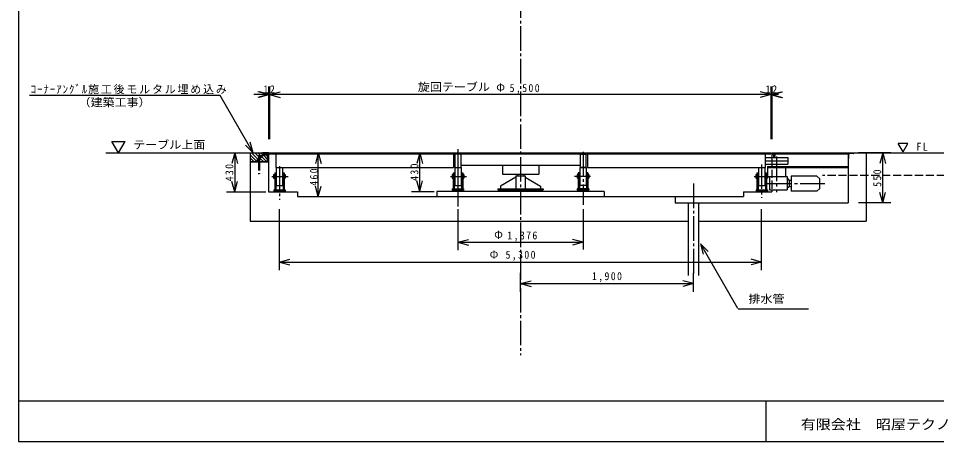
# Model space of a CAD drawing. Units: millimetres, scale not verified. Extents: x -8364 to 8286, y -6039 to 5961.
# Drawn here: x -8364 to 1729, y -6039 to -1384 of the extents above; entities that cross this region are included whole.
import ezdxf
from ezdxf.enums import TextEntityAlignment as Align

# ---------------------------------------------------------------- set-up
doc = ezdxf.new("R2010")
doc.units = ezdxf.units.MM
doc.header["$LTSCALE"] = 30
doc.linetypes.add('CHAIN2', pattern=[12, 9, -1, 1, -1])
doc.linetypes.add('DASHED3', pattern=[4, 3, -1])
doc.layers.add('0-0', color=7, linetype='Continuous')
doc.styles.add('ＭＳ ゴシック', font='')
doc.styles.get('ＭＳ ゴシック').set_extended_font_data('MS Gothic')

msp = doc.modelspace()

# ---------------------------------------------------------------- linework, layer by layer
at = {"layer": '0-0', "linetype": 'CHAIN2'}
for p, q in [((-2844.42, 5010.7), (-2844.42, -5086.05)), ((-3532.34, -2823.23), (-3532.34, -3512.68)), ((-2157.67, -2851.64), (-2157.67, -3434.53)), ((-31.42, -2904.05), (-31.42, -3296.83)), ((-5494.42, -3009.54), (-5494.42, -3380.17)), ((-3532.35, -2976.3), (-3532.35, -3363.43)), ((-194.42, -2989.51), (-194.42, -3359.27)), ((-156.98, -2950.76), (93.58, -2950.76)), ((-5576.94, -3122.26), (-5399.56, -3122.26)), ((-3614.87, -3122.34), (-3437.49, -3122.34)), ((-2075.15, -3122.36), (-2252.52, -3122.36)), ((-276.18, -3122.26), (-98.8, -3122.26)), ((-944.42, -3200.04), (-944.42, -4211.85)), ((-131.42, -3201.26), (510.01, -3201.26))]:
    msp.add_line(p, q, dxfattribs=at)
at = {"layer": '0-0'}
for p, q in [((-5614.42, -2222.79), (-5730.33, -2191.73)), ((-5602.42, -2222.79), (-5718.33, -2191.73)), ((-5602.42, -2222.79), (-5718.33, -2191.73)), ((-5614.42, -2132.79), (-5614.42, -2712.56)), ((-5602.42, -2132.79), (-5602.42, -2712.56)), ((-5602.42, -2222.79), (-5486.51, -2191.73)), ((-94.42, -2222.79), (-210.33, -2191.73)), ((-94.42, -2132.79), (-94.42, -2712.56)), ((-94.42, -2132.79), (-94.42, -2712.56)), ((-94.42, -2222.79), (21.49, -2191.73)), ((-82.42, -2132.79), (-82.42, -2712.56)), ((-82.42, -2222.79), (33.49, -2191.73)), ((-6147.69, -2232.22), (-8243.18, -2232.22)), ((-5783.9, -2862.33), (-6147.69, -2232.22)), ((-82.42, -2222.79), (-5775.39, -2222.79)), ((-5614.42, -2222.79), (-5730.33, -2253.85)), ((-5602.42, -2222.79), (-5718.33, -2253.85)), ((-5602.42, -2222.79), (-5718.33, -2253.85)), ((-5614.42, -2222.79), (-5627.76, -2222.79)), ((-5614.42, -2222.79), (-5602.42, -2222.79)), ((-5602.42, -2222.79), (-5596.25, -2222.79)), ((-5602.42, -2222.79), (-5486.51, -2253.85)), ((-7.99, -2222.79), (-5602.42, -2222.79)), ((-94.42, -2222.79), (-210.33, -2253.85)), ((-94.42, -2222.79), (-119.19, -2222.79)), ((-94.42, -2222.79), (-82.42, -2222.79)), ((-94.42, -2222.79), (21.49, -2253.85)), ((-82.42, -2222.79), (33.49, -2253.85)), ((-7264.22, -2862.84), (-7191.76, -2737.33)), ((-5783.9, -2862.33), (-5868.75, -2777.47)), ((-5783.9, -2862.33), (-5814.95, -2746.42)), ((1360.33, -2851.24), (1307.81, -2760.27)), ((1412.33, -2760.27), (1307.81, -2760.27)), ((1360.33, -2850.34), (1412.33, -2760.27)), ((-7403.02, -2863.26), (-94.42, -2863.26)), ((-6074.91, -2863.26), (-5643.27, -2863.26)), ((-5984.91, -2863.26), (-6015.97, -2979.17)), ((-5984.91, -2863.26), (-5984.91, -3293.26)), ((-5984.91, -2863.26), (-5953.85, -2979.17)), ((-5814.25, -2922.13), (-5773.26, -2963.12)), ((-5813.13, -2887.9), (-5738.22, -2962.8)), ((-5802.04, -2863.63), (-5733.67, -2932)), ((-5766.36, -2863.96), (-5725.85, -2904.46)), ((-5676.34, -2875.65), (-5743.13, -2942.44)), ((-5732.13, -2862.83), (-5698.16, -2896.8)), ((-5712.5, -2894.78), (-5725.5, -2894.78)), ((-5725.5, -2894.78), (-5725.5, -2925.42)), ((-5712.5, -2894.78), (-5712.5, -2913.81)), ((-5705.76, -2924.55), (-5667.7, -2962.61)), ((-5697.09, -2862.52), (-5681.11, -2878.5)), ((-5687.27, -2907.69), (-5631.06, -2963.9)), ((-5679.5, -2865.26), (-5679.5, -2863.51)), ((-5614.5, -2863.26), (-5679.42, -2863.26)), ((-5672.95, -2871.26), (-5631, -2871.26)), ((-5669.9, -2889.71), (-5624.44, -2935.17)), ((-5665.74, -2884.26), (-5632.17, -2884.26)), ((-5639.92, -2884.33), (-5625.44, -2898.81)), ((-5632.17, -2871.48), (-5632.17, -2884.26)), ((-5624.5, -2963.06), (-5624.5, -2879.76)), ((-5622.56, -2879.75), (-5624.42, -2879.75)), ((-5622.5, -2963.3), (-5622.5, -2879.76)), ((-5614.5, -2863.26), (-5614.5, -2928.26)), ((-5614.42, -2863.33), (-5614.42, -3293.26)), ((-5602.42, -2863.27), (-5602.42, -2872.26)), ((-5602.42, -2872.26), (-94.42, -2872.26)), ((-5532.42, -2872.38), (-5532.42, -3022.26)), ((-5067.46, -2863.26), (-5098.52, -2979.17)), ((-5067.46, -3343.26), (-5067.46, -2863.26)), ((-5067.46, -2863.26), (-5036.4, -2979.17)), ((-4041.99, -2863.26), (-3793.69, -2863.26)), ((-3951.99, -2863.26), (-3983.05, -2979.17)), ((-3951.99, -3287.36), (-3951.99, -2863.26)), ((-3951.99, -2863.26), (-3920.93, -2979.17)), ((-3579.84, -2872.42), (-3579.84, -3022.26)), ((-3564.84, -2872.66), (-3564.84, -3021.05)), ((-3499.84, -2871.9), (-3499.84, -3021.76)), ((-2190.17, -2871.9), (-2190.17, -3021.72)), ((-2125.5, -2880.24), (-2190.14, -2880.24)), ((-2125.17, -2872.92), (-2125.17, -3022.28)), ((-156.42, -2872.8), (-156.42, -3022.26)), ((-94.42, -2863.26), (-94.42, -2872.26)), ((-82.42, -2863.26), (-82.42, -2928.26)), ((-82.42, -2863.26), (-7.9, -2863.26)), ((-82.2, -2872.26), (754.61, -2872.26)), ((-50.42, -2871.99), (-50.42, -2904.26)), ((-14.96, -2863.26), (3258.84, -2863.26)), ((754.78, -2863.26), (819.7, -2863.26)), ((755.58, -2863.22), (755.58, -3413.26)), ((755.71, -2863.26), (755.71, -3413.26)), ((762.78, -2923.3), (762.78, -2879.76)), ((813.23, -2871.26), (771.28, -2871.26)), ((819.78, -2865.26), (819.78, -2863.51)), ((1226.65, -2863.26), (870.99, -2863.26)), ((955.58, -2863.22), (955.58, -3613.26)), ((1136.65, -2863.26), (1105.59, -2979.17)), ((1136.65, -3413.26), (1136.65, -2863.26)), ((1136.65, -2863.26), (1167.71, -2979.17)), ((-5622.5, -2963.26), (-5814.58, -2963.26)), ((-5814.26, -2963.26), (-5613.83, -2963.26)), ((-5725.5, -2941.54), (-5725.5, -2967.28)), ((-5712.03, -2953.64), (-5702.87, -2962.8)), ((-5616.5, -2928.26), (-5614.5, -2928.26)), ((-5532.91, -3022.26), (-3611.72, -3022.26)), ((-5532.42, -3022.26), (-3579.84, -3022.26)), ((-5529.42, -3022.35), (-5529.42, -3222.26)), ((-5459.42, -3022.35), (-5459.42, -3222.26)), ((-3567.35, -3022.07), (-3567.35, -3222.34)), ((-3567.17, -3022.26), (-3496.98, -3022.26)), ((-3499.61, -2997.26), (-2191.54, -2997.26)), ((-3044.42, -2998.59), (-3044.42, -3097.26)), ((-2644.42, -2996.53), (-2644.42, -3097.26)), ((-2122.67, -3022.1), (-2192.67, -3022.1)), ((-2192.67, -3022.26), (-2122.4, -3022.26)), ((-2192.67, -3022.26), (-2192.67, -3222.36)), ((-2122.67, -3022.1), (-2122.67, -3222.36)), ((-2076.8, -3022.26), (-156.42, -3022.26)), ((-228.66, -3022.35), (-228.66, -3222.26)), ((-158.66, -3022.35), (-158.66, -3222.26)), ((-156.98, -2988.26), (93.58, -2988.26)), ((-131.42, -3012.26), (-131.42, -3121.26)), ((-131.42, -3012.26), (755.17, -3012.26)), ((-131.32, -3024.26), (754.61, -3024.26)), ((-80.42, -2928.26), (-82.42, -2928.26)), ((15.58, -2966.29), (15.58, -2966.51)), ((68.58, -3012.26), (68.58, -3121.26)), ((756.78, -2928.26), (754.78, -2928.26)), ((-5558.42, -3102.26), (-5558.42, -3142.26)), ((-5558.42, -3102.26), (-5546.43, -3102.26)), ((-5546.42, -3082.26), (-5534.42, -3082.26)), ((-5546.42, -3082.26), (-5546.42, -3270.48)), ((-5534.42, -3082.26), (-5534.42, -3270.48)), ((-5534.24, -3102.26), (-5529.02, -3102.26)), ((-5460, -3102.26), (-5454.26, -3102.26)), ((-5454.42, -3082.26), (-5442.42, -3082.26)), ((-5454.42, -3082.26), (-5454.42, -3269.56)), ((-5442.7, -3102.26), (-5430.42, -3102.26)), ((-5442.42, -3082.26), (-5442.42, -3269.56)), ((-5430.42, -3102.26), (-5430.42, -3142.26)), ((-3596.35, -3102.34), (-3596.35, -3142.34)), ((-3596.35, -3102.34), (-3584.36, -3102.34)), ((-3584.35, -3082.34), (-3572.35, -3082.34)), ((-3584.35, -3082.34), (-3584.35, -3259.75)), ((-3572.35, -3082.34), (-3572.35, -3259.47)), ((-3572.17, -3102.34), (-3566.94, -3102.34)), ((-3497.93, -3102.34), (-3492.19, -3102.34)), ((-3492.35, -3082.34), (-3480.35, -3082.34)), ((-3492.35, -3082.34), (-3492.35, -3259.47)), ((-3480.63, -3102.34), (-3468.35, -3102.34)), ((-3480.35, -3082.34), (-3480.35, -3259.19)), ((-3468.35, -3102.34), (-3468.35, -3142.34)), ((-3044.42, -3097.26), (-2644.42, -3097.26)), ((-2894.42, -3117.26), (-2894.42, -3259.09)), ((-2879.42, -3097.37), (-2879.42, -3117.95)), ((-2809.42, -3097.37), (-2809.42, -3116.92)), ((-2221.67, -3102.36), (-2221.67, -3142.36)), ((-2209.38, -3102.36), (-2221.67, -3102.36)), ((-2197.67, -3082.36), (-2209.67, -3082.36)), ((-2209.67, -3082.36), (-2209.67, -3259.21)), ((-2192.08, -3102.36), (-2197.83, -3102.36)), ((-2197.67, -3082.36), (-2197.67, -3259.49)), ((-2117.85, -3102.36), (-2123.07, -3102.36)), ((-2105.67, -3082.36), (-2117.67, -3082.36)), ((-2117.67, -3082.36), (-2117.67, -3259.49)), ((-2105.67, -3082.36), (-2105.67, -3259.77)), ((-2093.67, -3102.36), (-2105.65, -3102.36)), ((-2093.67, -3102.36), (-2093.67, -3142.36)), ((-257.66, -3102.26), (-257.66, -3142.26)), ((-257.66, -3102.26), (-245.67, -3102.26)), ((-245.66, -3082.26), (-233.66, -3082.26)), ((-245.66, -3082.26), (-245.66, -3270.48)), ((-233.66, -3082.26), (-233.66, -3270.48)), ((-233.48, -3102.26), (-228.25, -3102.26)), ((-159.24, -3102.26), (-153.5, -3102.26)), ((-153.66, -3082.26), (-141.66, -3082.26)), ((-153.66, -3082.26), (-153.66, -3269.56)), ((-141.94, -3102.26), (-129.66, -3102.26)), ((-141.66, -3082.26), (-141.66, -3269.56)), ((-131.42, -3121.26), (86.58, -3121.26)), ((-129.66, -3102.26), (-129.66, -3142.26)), ((86.58, -3121.26), (86.58, -3268.26)), ((131.94, -3118.26), (131.94, -3284.26)), ((413.58, -3118.26), (131.94, -3118.26)), ((413.58, -3118.26), (443.58, -3148.26)), ((-5984.91, -3293.26), (-6015.97, -3177.34)), ((-5984.91, -3293.26), (-5953.85, -3177.34)), ((-5558.42, -3142.26), (-5546.18, -3142.26)), ((-5534.62, -3142.26), (-5528.3, -3142.26)), ((-5529.42, -3222.26), (-5459.42, -3222.26)), ((-5459.28, -3142.26), (-5453.93, -3142.26)), ((-5442.81, -3142.26), (-5430.42, -3142.26)), ((-5067.46, -3343.26), (-5098.52, -3227.34)), ((-5067.46, -3343.26), (-5036.4, -3227.34)), ((-3951.99, -3287.36), (-3983.05, -3171.45)), ((-3951.99, -3287.36), (-3920.93, -3171.45)), ((-3596.35, -3142.34), (-3584.11, -3142.34)), ((-3572.54, -3142.34), (-3566.23, -3142.34)), ((-3567.35, -3222.34), (-3497.35, -3222.34)), ((-3497.21, -3142.34), (-3491.86, -3142.34)), ((-3480.74, -3142.34), (-3468.35, -3142.34)), ((-2894.47, -3131.33), (-3064.42, -3229.45)), ((-3064.42, -3229.45), (-3064.42, -3259.19)), ((-2209.27, -3142.36), (-2221.67, -3142.36)), ((-2192.8, -3142.36), (-2198.15, -3142.36)), ((-2122.67, -3222.36), (-2192.67, -3222.36)), ((-2117.47, -3142.36), (-2123.79, -3142.36)), ((-2093.67, -3142.36), (-2105.9, -3142.36)), ((-257.66, -3142.26), (-245.42, -3142.26)), ((-233.85, -3142.26), (-227.54, -3142.26)), ((-228.66, -3222.26), (-158.66, -3222.26)), ((-158.52, -3142.26), (-153.17, -3142.26)), ((-142.05, -3142.26), (-129.66, -3142.26)), ((108.58, -3161.35), (86.21, -3138.98)), ((108.58, -3161.35), (108.58, -3232.52)), ((109.85, -3162.12), (132.08, -3162.12)), ((443.58, -3254.26), (443.58, -3148.26)), ((-6074.91, -3293.26), (-5643.27, -3293.26)), ((-5556.92, -3271.26), (-5431.92, -3271.26)), ((-5431.92, -3271.26), (-5431.92, -3283.26)), ((-4041.99, -3287.36), (-3793.69, -3287.36)), ((-3764.42, -3287.36), (-3764.42, -3338.81)), ((-1924.42, -3287.36), (-3764.42, -3287.36)), ((-3594.85, -3259.34), (-3469.85, -3259.34)), ((-3469.85, -3259.34), (-3469.85, -3271.34)), ((-3094.42, -3259.26), (-2594.42, -3259.26)), ((-2594.42, -3259.26), (-2594.42, -3271.26)), ((-2095.17, -3259.36), (-2220.17, -3259.36)), ((-2220.17, -3259.36), (-2220.17, -3271.36)), ((-1924.42, -3287.36), (-1924.42, -3342.69)), ((-394.42, -3293.26), (-394.42, -3343.26)), ((-394.42, -3293.26), (-82.44, -3293.26)), ((-256.16, -3271.26), (-131.16, -3271.26)), ((-131.16, -3271.26), (-131.16, -3283.26)), ((-82.44, -3268.99), (-82.44, -3293.26)), ((108.58, -3232.52), (86.21, -3254.89)), ((109.85, -3232.81), (131.72, -3232.81)), ((413.58, -3284.26), (131.94, -3284.26)), ((443.58, -3254.26), (413.58, -3284.26)), ((1136.65, -3413.26), (1105.59, -3297.34)), ((1136.65, -3413.26), (1167.71, -3297.34)), ((-1144.42, -3344.02), (-1144.42, -3413.26)), ((-1144.42, -3413.26), (755.58, -3413.26)), ((-1001.42, -3419.42), (-1001.42, -4211.85)), ((-887.42, -3419.42), (-887.42, -4211.85)), ((1226.65, -3413.26), (870.99, -3413.26)), ((-5494.42, -4154.54), (-5494.42, -3483.35)), ((-3532.42, -3497.41), (-3532.42, -3933.23)), ((-2156.42, -3481.42), (-2156.42, -3925.24)), ((-194.42, -4154.54), (-194.42, -3483.35)), ((-886.04, -3613.26), (955.58, -3613.26)), ((-3532.13, -3845.54), (-3416.22, -3814.48)), ((-2156.77, -3845.54), (-2272.68, -3814.48)), ((-3532.13, -3845.54), (-2156.77, -3845.54)), ((-3532.13, -3845.54), (-3416.22, -3876.6)), ((-2156.77, -3845.54), (-2272.68, -3876.6)), ((-866.51, -3861.63), (-457.91, -4569.34)), ((-866.51, -3861.63), (-781.66, -3946.48)), ((-866.51, -3861.63), (-835.45, -3977.54)), ((-5494.42, -4064.54), (-5378.51, -4033.48)), ((-194.42, -4064.54), (-310.33, -4033.48)), ((-5494.42, -4064.54), (-194.42, -4064.54)), ((-5494.42, -4064.54), (-5378.51, -4095.59)), ((-194.42, -4064.54), (-310.33, -4095.59)), ((-2844.42, -4390.38), (-2844.42, -4182.46)), ((-944.42, -4390.38), (-944.42, -4182.46)), ((-2844.42, -4300.38), (-2728.51, -4269.32)), ((-2844.42, -4300.38), (-944.42, -4300.38)), ((-2844.42, -4300.38), (-2728.51, -4331.44)), ((-944.42, -4300.38), (-1060.33, -4269.32)), ((-944.42, -4300.38), (-1060.33, -4331.44)), ((-452.09, -4577.44), (320.23, -4577.44)), ((-8363.99, -5588.99), (8286.01, -5588.99)), ((-143.99, -6038.99), (-143.99, -5588.08))]:
    msp.add_line(p, q, dxfattribs=at)
at = {"layer": '0-0', "linetype": 'DASHED3'}
for p, q in [((-5725.5, -2967.28), (-5725.5, -3098.32)), ((-5712.5, -2966.29), (-5712.5, -3093.74)), ((-82.42, -2928.26), (-82.42, -3268.43)), ((2300.21, -3113.26), (474.37, -3113.26))]:
    msp.add_line(p, q, dxfattribs=at)
at = {"layer": '0-0'}
msp.add_lwpolyline([(-8363.99, -6038.99), (8286.01, -6038.99), (8286.01, 5961.01), (-8363.99, 5961.01)], close=True, dxfattribs=at)
for points in [[(-7262.81, -2862.84), (-7335.27, -2737.33), (-7191.76, -2737.33)], [(-5814.42, -2863.33), (-5814.42, -3613.26), (-1001.33, -3613.26)], [(-5667.15, -2884.84), (-5733.94, -2951.63), (-5743.13, -2942.44)], [(-2110.17, -2872.42), (-2110.17, -3022.26), (-156.3, -3022.26)], [(-156.98, -2913.26), (93.58, -2913.26), (93.58, -2988.26)], [(-62.42, -2872.29), (-62.42, -2904.26), (-50.42, -2904.26)], [(-5712.5, -2929.29), (-5712.5, -2966.29), (-5712.5, -2966.51)], [(-3567.35, -3022.07), (-3497.35, -3022.07), (-3497.35, -3222.34)], [(-2894.42, -3117.26), (-2794.42, -3117.26), (-2794.42, -3259.09)], [(-108.42, -3121.07), (-108.42, -3268.26), (86.58, -3268.26)], [(-2792.6, -3131.33), (-2624.42, -3228.43), (-2624.42, -3259.19)], [(-5614.42, -3293.26), (-5294.42, -3293.26), (-5294.42, -3343.26), (-394.42, -3343.26)], [(-5556.92, -3271.26), (-5556.92, -3283.26), (-5431.92, -3283.26)], [(-3594.85, -3259.34), (-3594.85, -3271.34), (-3469.85, -3271.34)], [(-3094.42, -3259.26), (-3094.42, -3271.26), (-2594.42, -3271.26)], [(-2095.17, -3259.36), (-2095.17, -3271.36), (-2220.17, -3271.36)], [(-256.16, -3271.26), (-256.16, -3283.26), (-131.16, -3283.26)]]:
    msp.add_lwpolyline(points, dxfattribs=at)
for centre, radius, start, end in [((-5673.5, -2865.26), 6, 180, 270), ((-5665.74, -2886.26), 15, 90, 135), ((-5665.74, -2886.26), 2, 90, 135), ((-5631, -2879.76), 8.5, 0, 90), ((-5616.5, -2922.26), 6, 180, 270), ((756.78, -2922.26), 6, 270, 0), ((771.28, -2879.76), 8.5, 90, 180), ((813.78, -2865.26), 6, 270, 0)]:
    msp.add_arc(centre, radius, start, end, dxfattribs=at)

# ---------------------------------------------------------------- texts
at = {"layer": '0-0', "style": 'ＭＳ ゴシック', "width": 1.1}
for s, height, p in [('旋回テーブル', 87.98, (-3972.82, -2208.63)), ('（建築工事）', 87.98, (-7702.42, -2377.99)), ('テーブル上面', 87.98, (-7101.63, -2844.42)), ('排水管', 87.98, (-339.07, -4539.77)), ('有限会社\u3000昭屋テクノ', 110, (235.8, -5937.07))]:
    msp.add_text(s, height=height, dxfattribs=at).set_placement(p, align=Align.BOTTOM_LEFT)
at = {"layer": '0-0', "style": 'ＭＳ ゴシック'}
for p in [(-3111.49, -2213.98), (-3133.85, -3834.09), (-3184.11, -4051.89)]:
    msp.add_text('Φ', height=87.98, dxfattribs=at).set_placement(p, align=Align.BOTTOM_LEFT)
at = {"layer": '0-0', "char_height": 87.98, "attachment_point": 7, "style": 'ＭＳ ゴシック'}
for s, insert in [('\\T1.17;ｺｰﾅｰｱﾝｸﾞﾙ施工後モルタル埋め込み', (-8229.07, -2218.12)), ('\\T1.28;\\W0.9;5,500', (-2964.37, -2216.65)), ('\\T1.27;\\W0.95;12', (-5672.17, -2207.79)), ('\\T1.27;\\W0.95;12', (-152.17, -2207.79)), ('\\T1.27;\\W0.95;FL', (1504.68, -2839.45)), ('\\T1.28;\\W0.9;1,376', (-2989.77, -3837.44)), ('\\T1.28;\\W0.9;5,300', (-3009.42, -4049.54)), ('\\T1.28;\\W0.9;1,900', (-2059.42, -4285.38))]:
    msp.add_mtext(s, dxfattribs=dict(at, insert=insert))
at = {"layer": '0-0', "char_height": 87.98, "attachment_point": 7, "rotation": 90, "style": 'ＭＳ ゴシック'}
for s, insert in [('\\T1.27;\\W0.9;430', (-5999.91, -3175.76)), ('\\T1.27;\\W0.9;430', (-3966.37, -3170.65)), ('\\T1.27;\\W0.9;460', (-5069.8, -3224.68)), ('\\T1.27;\\W0.9;550', (1121.65, -3235.76))]:
    msp.add_mtext(s, dxfattribs=dict(at, insert=insert))

doc.saveas('drawing.dxf')
